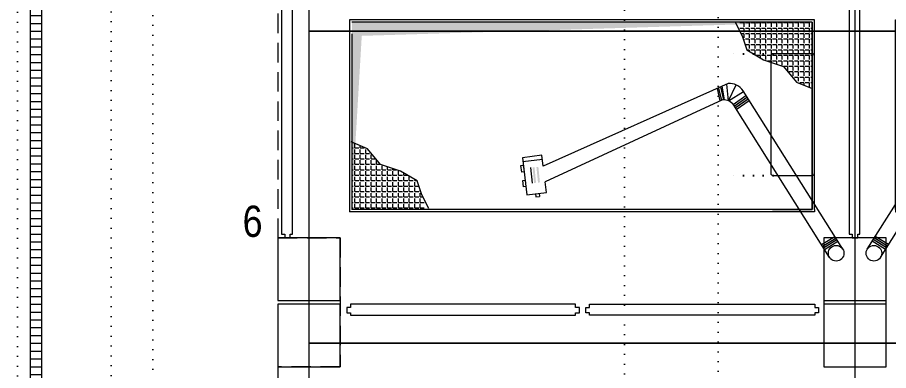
# Model space of a CAD drawing. Header units: metres. Extents: x -17822 to 152406, y -4219 to 19791.
# Drawn here: x 1226 to 2343, y 5595 to 6048 of the extents above; entities that cross this region are included whole.
import ezdxf
from ezdxf.enums import TextEntityAlignment as Align

# ---------------------------------------------------------------- set-up
doc = ezdxf.new("R2010")
doc.units = ezdxf.units.M
doc.header["$LTSCALE"] = 100
doc.header["$MEASUREMENT"] = 0
for name, pattern in [('ACAD_ISO05W100', [33, 24, -3, 0, -3, 0, -3]), ('DOT2', [0.125, 0, -0.125]), ('HIDDEN', [0.375, 0.25, -0.125])]:
    doc.linetypes.add(name, pattern=pattern)
doc.layers.get('0').update_dxf_attribs({"color": 9, "lineweight": 9})
for name, color, linetype, lineweight in [('01', 9, 'Continuous', 9), ('06D', 9, 'Continuous', 9), ('10', 9, 'Continuous', 9), ('20', 9, 'DOT2', 9), ('21', 9, 'Continuous', 9), ('bakırcı ekipman', 252, 'ACAD_ISO05W100', 9)]:
    doc.layers.add(name, color=color, linetype=linetype, lineweight=lineweight)
doc.styles.add('MuuM_TEXT-STANDART', font='ARIALN.TTF')

# ---------------------------------------------------------------- blocks, each defined once
blk = doc.blocks.new('p-kolon_80x80')
blk.add_lwpolyline([(-40, -40), (40, -40), (40, 40), (-40, 40)], close=True)
blk = doc.blocks.new('2.bod.sitatik')
at = {"layer": '01'}
for p in [(1600, -2905), (2300, -2905), (1600, -2990), (2300, -2990)]:
    blk.add_blockref('p-kolon_80x80', p, dxfattribs=at)
blk = doc.blocks.new('p-işyeri')
at = {"color": 0, "const_width": 2}
blk.add_lwpolyline([(200, 0), (200, 700), (-200, 700), (-200, 0)], close=True, dxfattribs=at)
blk = doc.blocks.new('rf')
at = {"layer": 'bakırcı ekipman', "color": 0, "lineweight": 0}
for p, q in [((174820.4, -9265.6), (174802.8, -9274.5)), ((174802.8, -9274.5), (174784.8, -9280.5)), ((174791.6, -9283.7), (174791.6, -9278.6)), ((174798.5, -9276.7), (174796.1, -9276.7)), ((174798.5, -9276.7), (174798.5, -9275.9)), ((174798.5, -9283.7), (174798.5, -9278.6)), ((174805.5, -9276.7), (174800.5, -9276.7)), ((174805.5, -9276.7), (174805.5, -9273.1)), ((174805.5, -9283.7), (174805.5, -9278.6)), ((174812.5, -9276.7), (174807.4, -9276.7)), ((174812.5, -9276.7), (174812.5, -9271.7)), ((174812.5, -9283.7), (174812.5, -9278.6)), ((174819.5, -9276.7), (174814.4, -9276.7)), ((174819.5, -9276.7), (174819.5, -9271.7)), ((174819.5, -9283.7), (174819.5, -9278.6)), ((174784.8, -9280.5), (174772.3, -9302)), ((174784.6, -9290.7), (174779.5, -9290.7)), ((174784.6, -9283.7), (174782.9, -9283.7)), ((174784.6, -9283.7), (174784.6, -9280.9)), ((174784.6, -9290.7), (174784.6, -9285.6)), ((174791.6, -9283.7), (174786.5, -9283.7)), ((174791.6, -9290.7), (174786.5, -9290.7)), ((174791.6, -9290.7), (174791.6, -9285.6)), ((174798.5, -9283.7), (174793.5, -9283.7)), ((174798.5, -9290.7), (174793.5, -9290.7)), ((174798.5, -9290.7), (174798.5, -9285.6)), ((174805.5, -9283.7), (174800.5, -9283.7)), ((174805.5, -9290.7), (174800.5, -9290.7)), ((174805.5, -9290.7), (174805.5, -9285.6)), ((174812.5, -9283.7), (174807.4, -9283.7)), ((174812.5, -9290.7), (174807.4, -9290.7)), ((174812.5, -9290.7), (174812.5, -9285.6)), ((174819.5, -9283.7), (174814.4, -9283.7)), ((174819.5, -9290.7), (174814.4, -9290.7)), ((174819.5, -9290.7), (174819.5, -9285.6)), ((174772.3, -9302), (174763.8, -9327.7)), ((174777.6, -9297.7), (174774.8, -9297.7)), ((174777.6, -9297.7), (174777.6, -9292.9)), ((174777.6, -9304.7), (174777.6, -9299.6)), ((174784.6, -9297.7), (174779.5, -9297.7)), ((174784.6, -9297.7), (174784.6, -9292.6)), ((174784.6, -9304.7), (174784.6, -9299.6)), ((174791.6, -9297.7), (174786.5, -9297.7)), ((174791.6, -9297.7), (174791.6, -9292.6)), ((174791.6, -9304.7), (174791.6, -9299.6)), ((174798.5, -9297.7), (174793.5, -9297.7)), ((174798.5, -9297.7), (174798.5, -9292.6)), ((174798.5, -9304.7), (174798.5, -9299.6)), ((174805.5, -9297.7), (174800.5, -9297.7)), ((174805.5, -9297.7), (174805.5, -9292.6)), ((174805.5, -9304.7), (174805.5, -9299.6)), ((174812.5, -9297.7), (174807.4, -9297.7)), ((174812.5, -9297.7), (174812.5, -9292.6)), ((174812.5, -9304.7), (174812.5, -9299.6)), ((174819.5, -9297.7), (174814.4, -9297.7)), ((174819.5, -9297.7), (174819.5, -9292.6)), ((174819.5, -9304.7), (174819.5, -9299.6)), ((174770.6, -9311.7), (174769.1, -9311.7)), ((174770.6, -9311.7), (174770.6, -9307.2)), ((174777.6, -9304.7), (174772.5, -9304.7)), ((174777.6, -9311.7), (174772.5, -9311.7)), ((174777.6, -9311.7), (174777.6, -9306.6)), ((174784.6, -9304.7), (174779.5, -9304.7)), ((174784.6, -9311.7), (174779.5, -9311.7)), ((174784.6, -9311.7), (174784.6, -9306.6)), ((174791.6, -9304.7), (174786.5, -9304.7)), ((174791.6, -9311.7), (174786.5, -9311.7)), ((174791.6, -9311.7), (174791.6, -9306.6)), ((174798.5, -9304.7), (174793.5, -9304.7)), ((174798.5, -9311.7), (174793.5, -9311.7)), ((174798.5, -9311.7), (174798.5, -9306.6)), ((174805.5, -9304.7), (174800.5, -9304.7)), ((174805.5, -9311.7), (174800.5, -9311.7)), ((174805.5, -9311.7), (174805.5, -9306.6)), ((174812.5, -9304.7), (174807.4, -9304.7)), ((174812.5, -9311.7), (174807.4, -9311.7)), ((174812.5, -9311.7), (174812.5, -9306.6)), ((174819.5, -9304.7), (174814.4, -9304.7)), ((174819.5, -9311.7), (174814.4, -9311.7)), ((174819.5, -9311.7), (174819.5, -9306.6)), ((174770.6, -9318.6), (174766.8, -9318.6)), ((174770.6, -9318.6), (174770.6, -9313.6)), ((174770.6, -9325.6), (174770.6, -9320.6)), ((174777.6, -9318.6), (174772.5, -9318.6)), ((174777.6, -9318.6), (174777.6, -9313.6)), ((174777.6, -9325.6), (174777.6, -9320.6)), ((174784.6, -9318.6), (174779.5, -9318.6)), ((174784.6, -9318.6), (174784.6, -9313.6)), ((174784.6, -9325.6), (174784.6, -9320.6)), ((174791.6, -9318.6), (174786.5, -9318.6)), ((174791.6, -9318.6), (174791.6, -9313.6)), ((174791.6, -9325.6), (174791.6, -9320.6)), ((174798.5, -9318.6), (174793.5, -9318.6)), ((174798.5, -9318.6), (174798.5, -9313.6)), ((174798.5, -9325.6), (174798.5, -9320.6)), ((174805.5, -9318.6), (174800.5, -9318.6)), ((174805.5, -9318.6), (174805.5, -9313.6)), ((174805.5, -9325.6), (174805.5, -9320.6)), ((174812.5, -9318.6), (174807.4, -9318.6)), ((174812.5, -9318.6), (174812.5, -9313.6)), ((174812.5, -9325.6), (174812.5, -9320.6)), ((174819.5, -9318.6), (174814.4, -9318.6)), ((174819.5, -9318.6), (174819.5, -9313.6)), ((174819.5, -9325.6), (174819.5, -9320.6)), ((174763.8, -9327.7), (174743.6, -9344.4)), ((174756.6, -9339.6), (174756.6, -9334.5)), ((174763.6, -9332.6), (174758.5, -9332.6)), ((174763.6, -9332.6), (174763.6, -9327.8)), ((174763.6, -9339.6), (174763.6, -9334.5)), ((174770.6, -9325.6), (174765.5, -9325.6)), ((174770.6, -9332.6), (174765.5, -9332.6)), ((174770.6, -9332.6), (174770.6, -9327.5)), ((174770.6, -9339.6), (174770.6, -9334.5)), ((174777.6, -9325.6), (174772.5, -9325.6)), ((174777.6, -9332.6), (174772.5, -9332.6)), ((174777.6, -9332.6), (174777.6, -9327.5)), ((174777.6, -9339.6), (174777.6, -9334.5)), ((174784.6, -9325.6), (174779.5, -9325.6)), ((174784.6, -9332.6), (174779.5, -9332.6)), ((174784.6, -9332.6), (174784.6, -9327.5)), ((174784.6, -9339.6), (174784.6, -9334.5)), ((174791.6, -9325.6), (174786.5, -9325.6)), ((174791.6, -9332.6), (174786.5, -9332.6)), ((174791.6, -9332.6), (174791.6, -9327.5)), ((174791.6, -9339.6), (174791.6, -9334.5)), ((174798.5, -9325.6), (174793.5, -9325.6)), ((174798.5, -9332.6), (174793.5, -9332.6)), ((174798.5, -9332.6), (174798.5, -9327.5)), ((174798.5, -9339.6), (174798.5, -9334.5)), ((174805.5, -9325.6), (174800.5, -9325.6)), ((174805.5, -9332.6), (174800.5, -9332.6)), ((174805.5, -9332.6), (174805.5, -9327.5)), ((174805.5, -9339.6), (174805.5, -9334.5)), ((174812.5, -9325.6), (174807.4, -9325.6)), ((174812.5, -9332.6), (174807.4, -9332.6)), ((174812.5, -9332.6), (174812.5, -9327.5)), ((174812.5, -9339.6), (174812.5, -9334.5)), ((174819.5, -9325.6), (174814.4, -9325.6)), ((174819.5, -9332.6), (174814.4, -9332.6)), ((174819.5, -9332.6), (174819.5, -9327.5)), ((174819.5, -9339.6), (174819.5, -9334.5)), ((174743.6, -9344.4), (174735, -9365.3)), ((174749.7, -9346.6), (174744.6, -9346.6)), ((174749.7, -9339.6), (174749.4, -9339.6)), ((174749.7, -9339.6), (174749.7, -9339.4)), ((174749.7, -9346.6), (174749.7, -9341.5)), ((174756.6, -9339.6), (174751.6, -9339.6)), ((174756.6, -9346.6), (174751.6, -9346.6)), ((174756.6, -9346.6), (174756.6, -9341.5)), ((174763.6, -9339.6), (174758.5, -9339.6)), ((174763.6, -9346.6), (174758.5, -9346.6)), ((174763.6, -9346.6), (174763.6, -9341.5)), ((174770.6, -9339.6), (174765.5, -9339.6)), ((174770.6, -9346.6), (174765.5, -9346.6)), ((174770.6, -9346.6), (174770.6, -9341.5)), ((174777.6, -9339.6), (174772.5, -9339.6)), ((174777.6, -9346.6), (174772.5, -9346.6)), ((174777.6, -9346.6), (174777.6, -9341.5)), ((174784.6, -9339.6), (174779.5, -9339.6)), ((174784.6, -9346.6), (174779.5, -9346.6)), ((174784.6, -9346.6), (174784.6, -9341.5)), ((174791.6, -9339.6), (174786.5, -9339.6)), ((174791.6, -9346.6), (174786.5, -9346.6)), ((174791.6, -9346.6), (174791.6, -9341.5)), ((174798.5, -9339.6), (174793.5, -9339.6)), ((174798.5, -9346.6), (174793.5, -9346.6)), ((174798.5, -9346.6), (174798.5, -9341.5)), ((174805.5, -9339.6), (174800.5, -9339.6)), ((174805.5, -9346.6), (174800.5, -9346.6)), ((174805.5, -9346.6), (174805.5, -9341.5)), ((174812.5, -9339.6), (174807.4, -9339.6)), ((174812.5, -9346.6), (174807.4, -9346.6)), ((174812.5, -9346.6), (174812.5, -9341.5)), ((174819.5, -9339.6), (174814.4, -9339.6)), ((174819.5, -9346.6), (174814.4, -9346.6)), ((174819.5, -9346.6), (174819.5, -9341.5)), ((174742.7, -9353.6), (174739.7, -9353.6)), ((174742.7, -9353.6), (174742.7, -9348.5)), ((174742.7, -9360.6), (174742.7, -9355.5)), ((174749.7, -9353.6), (174744.6, -9353.6)), ((174749.7, -9353.6), (174749.7, -9348.5)), ((174749.7, -9360.6), (174749.7, -9355.5)), ((174756.6, -9353.6), (174751.6, -9353.6)), ((174756.6, -9353.6), (174756.6, -9348.5)), ((174756.6, -9360.6), (174756.6, -9355.5)), ((174763.6, -9353.6), (174758.5, -9353.6)), ((174763.6, -9353.6), (174763.6, -9348.5)), ((174763.6, -9360.6), (174763.6, -9355.5)), ((174770.6, -9353.6), (174765.5, -9353.6)), ((174770.6, -9353.6), (174770.6, -9348.5)), ((174770.6, -9360.6), (174770.6, -9355.5)), ((174777.6, -9353.6), (174772.5, -9353.6)), ((174777.6, -9353.6), (174777.6, -9348.5)), ((174777.6, -9360.6), (174777.6, -9355.5)), ((174784.6, -9353.6), (174779.5, -9353.6)), ((174784.6, -9353.6), (174784.6, -9348.5)), ((174784.6, -9360.6), (174784.6, -9355.5)), ((174791.6, -9353.6), (174786.5, -9353.6)), ((174791.6, -9353.6), (174791.6, -9348.5)), ((174791.6, -9360.6), (174791.6, -9355.5)), ((174798.5, -9353.6), (174793.5, -9353.6)), ((174798.5, -9353.6), (174798.5, -9348.5)), ((174798.5, -9360.6), (174798.5, -9355.5)), ((174805.5, -9353.6), (174800.5, -9353.6)), ((174805.5, -9353.6), (174805.5, -9348.5)), ((174805.5, -9360.6), (174805.5, -9355.5)), ((174812.5, -9353.6), (174807.4, -9353.6)), ((174812.5, -9353.6), (174812.5, -9348.5)), ((174812.5, -9360.6), (174812.5, -9355.5)), ((174819.5, -9353.6), (174814.4, -9353.6)), ((174819.5, -9353.6), (174819.5, -9348.5)), ((174819.5, -9360.6), (174819.5, -9355.5)), ((174735.7, -9364.3), (174735.7, -9362.8)), ((174742.7, -9360.6), (174737.6, -9360.6)), ((174742.7, -9364.3), (174742.7, -9362.5)), ((174749.7, -9360.6), (174744.6, -9360.6)), ((174749.7, -9364.3), (174749.7, -9362.5)), ((174756.6, -9360.6), (174751.6, -9360.6)), ((174756.6, -9364.3), (174756.6, -9362.5)), ((174763.6, -9360.6), (174758.5, -9360.6)), ((174763.6, -9364.3), (174763.6, -9362.5)), ((174770.6, -9360.6), (174765.5, -9360.6)), ((174770.6, -9364.3), (174770.6, -9362.5)), ((174777.6, -9360.6), (174772.5, -9360.6)), ((174777.6, -9364.3), (174777.6, -9362.5)), ((174784.6, -9360.6), (174779.5, -9360.6)), ((174784.6, -9364.3), (174784.6, -9362.5)), ((174791.6, -9360.6), (174786.5, -9360.6)), ((174791.6, -9364.3), (174791.6, -9362.5)), ((174798.5, -9360.6), (174793.5, -9360.6)), ((174798.5, -9364.3), (174798.5, -9362.5)), ((174805.5, -9360.6), (174800.5, -9360.6)), ((174805.5, -9364.3), (174805.5, -9362.5)), ((174812.5, -9360.6), (174807.4, -9360.6)), ((174812.5, -9364.3), (174812.5, -9362.5)), ((174819.5, -9360.6), (174814.4, -9360.6)), ((174819.5, -9364.3), (174819.5, -9362.5))]:
    blk.add_line(p, q, dxfattribs=at)
blk = doc.blocks.new('p-mekanik_boyahane_mahal10')
for points in [[(124.5, 158.1), (122.5, 158.3), (118.8, 142.6), (120.8, 142.4)], [(124.5, 158.1), (122.5, 158.3), (118.8, 142.6), (120.8, 142.4)], [(101.7, 133.3), (103, 135.5), (86.5, 146.7), (85.1, 144.6)], [(101.7, 133.3), (103, 135.5), (86.5, 146.7), (85.1, 144.6)], [(-11.7, -46.1), (-10.3, -44), (-27.5, -33.6), (-28.8, -35.7)], [(-11.7, -46.1), (-10.3, -44), (-27.5, -33.6), (-28.8, -35.7)], [(-11.7, -46.1), (-10.3, -44), (-27.5, -33.6), (-28.8, -35.7)]]:
    blk.add_hatch(color=256).paths.add_polyline_path(points)
h = blk.add_hatch(color=256)
h.paths.add_polyline_path([(356.9, 37.2), (359.4, 36.9), (361.3, 56.8), (358.9, 57.1)])
h.paths.add_polyline_path([(351.9, 37.7), (354.4, 37.4), (356.4, 57.3), (353.9, 57.6)])
h = blk.add_hatch(color=256)
h.paths.add_polyline_path([(356.9, 37.2), (359.4, 36.9), (361.3, 56.8), (358.9, 57.1)])
h.paths.add_polyline_path([(351.9, 37.7), (354.4, 37.4), (356.4, 57.3), (353.9, 57.6)])
for p, q in [((0, 246), (596, 246)), ((0, 3), (0, 246)), ((596, 246), (596, 0)), ((3, 243), (593, 243)), ((3, 3), (3, 243)), ((3, 235.1), (4.8, 235.1)), ((6.7, 242.1), (6.7, 237)), ((6.7, 242.1), (11.8, 242.1)), ((6.7, 235.1), (6.7, 230)), ((6.7, 235.1), (11.8, 235.1)), ((13.7, 242.1), (13.7, 237)), ((13.7, 242.1), (18.8, 242.1)), ((13.7, 235.1), (13.7, 230)), ((13.7, 235.1), (18.8, 235.1)), ((20.7, 242.1), (20.7, 237)), ((20.7, 242.1), (25.8, 242.1)), ((20.7, 235.1), (20.7, 230)), ((20.7, 235.1), (25.8, 235.1)), ((27.7, 242.1), (27.7, 237)), ((27.7, 242.1), (32.8, 242.1)), ((27.7, 235.1), (27.7, 230)), ((27.7, 235.1), (32.8, 235.1)), ((34.7, 242.1), (34.7, 237)), ((34.7, 242.1), (39.8, 242.1)), ((34.7, 235.1), (34.7, 230)), ((34.7, 235.1), (39.8, 235.1)), ((41.7, 242.1), (41.7, 237)), ((41.7, 242.1), (46.7, 242.1)), ((41.7, 235.1), (41.7, 230)), ((41.7, 235.1), (46.7, 235.1)), ((48.6, 242.1), (48.6, 237)), ((48.6, 242.1), (53.7, 242.1)), ((48.6, 235.1), (48.6, 230)), ((48.6, 235.1), (53.7, 235.1)), ((55.6, 242.1), (55.6, 237)), ((55.6, 242.1), (60.7, 242.1)), ((55.6, 235.1), (55.6, 230)), ((55.6, 235.1), (60.7, 235.1)), ((62.6, 242.1), (62.6, 237)), ((62.6, 242.1), (67.7, 242.1)), ((62.6, 235.1), (62.6, 230)), ((62.6, 235.1), (67.7, 235.1)), ((69.6, 242.1), (69.6, 237)), ((69.6, 242.1), (74.7, 242.1)), ((69.6, 235.1), (69.6, 230)), ((69.6, 235.1), (74.7, 235.1)), ((76.6, 242.1), (76.6, 237)), ((76.6, 242.1), (81.7, 242.1)), ((76.6, 235.1), (76.6, 230)), ((76.6, 235.1), (81.7, 235.1)), ((83.6, 242.1), (83.6, 237)), ((83.6, 242.1), (88.6, 242.1)), ((83.6, 235.1), (83.6, 230)), ((83.6, 235.1), (88.6, 235.1)), ((90.6, 242.1), (90.6, 237)), ((90.6, 242.1), (95.6, 242.1)), ((90.6, 235.1), (90.6, 230)), ((90.6, 235.1), (95.6, 235.1)), ((101.7, 243), (92.8, 225.4)), ((3, 228.1), (4.8, 228.1)), ((6.7, 228.1), (6.7, 223)), ((6.7, 228.1), (11.8, 228.1)), ((13.7, 228.1), (13.7, 223)), ((13.7, 228.1), (18.8, 228.1)), ((20.7, 228.1), (20.7, 223)), ((20.7, 228.1), (25.8, 228.1)), ((27.7, 228.1), (27.7, 223)), ((27.7, 228.1), (32.8, 228.1)), ((34.7, 228.1), (34.7, 223)), ((34.7, 228.1), (39.8, 228.1)), ((41.7, 228.1), (41.7, 223)), ((41.7, 228.1), (46.7, 228.1)), ((48.6, 228.1), (48.6, 223)), ((48.6, 228.1), (53.7, 228.1)), ((55.6, 228.1), (55.6, 223)), ((55.6, 228.1), (60.7, 228.1)), ((62.6, 228.1), (62.6, 223)), ((62.6, 228.1), (67.7, 228.1)), ((69.6, 228.1), (69.6, 223)), ((69.6, 228.1), (74.7, 228.1)), ((76.6, 228.1), (76.6, 223)), ((76.6, 228.1), (81.7, 228.1)), ((83.6, 228.1), (83.6, 223)), ((83.6, 228.1), (88.6, 228.1)), ((92.8, 225.4), (86.8, 207.4)), ((90.6, 228.1), (90.6, 223)), ((90.6, 228.1), (94.2, 228.1)), ((593, 228), (593, 3)), ((3, 221.1), (4.8, 221.1)), ((3, 214.1), (4.8, 214.1)), ((6.7, 221.1), (6.7, 216.1)), ((6.7, 221.1), (11.8, 221.1)), ((6.7, 214.1), (6.7, 209.1)), ((6.7, 214.1), (11.8, 214.1)), ((13.7, 221.1), (13.7, 216.1)), ((13.7, 221.1), (18.8, 221.1)), ((13.7, 214.1), (13.7, 209.1)), ((13.7, 214.1), (18.8, 214.1)), ((20.7, 221.1), (20.7, 216.1)), ((20.7, 221.1), (25.8, 221.1)), ((20.7, 214.1), (20.7, 209.1)), ((20.7, 214.1), (25.8, 214.1)), ((27.7, 221.1), (27.7, 216.1)), ((27.7, 221.1), (32.8, 221.1)), ((27.7, 214.1), (27.7, 209.1)), ((27.7, 214.1), (32.8, 214.1)), ((34.7, 221.1), (34.7, 216.1)), ((34.7, 221.1), (39.8, 221.1)), ((34.7, 214.1), (34.7, 209.1)), ((34.7, 214.1), (39.8, 214.1)), ((41.7, 221.1), (41.7, 216.1)), ((41.7, 221.1), (46.7, 221.1)), ((41.7, 214.1), (41.7, 209.1)), ((41.7, 214.1), (46.7, 214.1)), ((48.6, 221.1), (48.6, 216.1)), ((48.6, 221.1), (53.7, 221.1)), ((48.6, 214.1), (48.6, 209.1)), ((48.6, 214.1), (53.7, 214.1)), ((55.6, 221.1), (55.6, 216.1)), ((55.6, 221.1), (60.7, 221.1)), ((55.6, 214.1), (55.6, 209.1)), ((55.6, 214.1), (60.7, 214.1)), ((62.6, 221.1), (62.6, 216.1)), ((62.6, 221.1), (67.7, 221.1)), ((62.6, 214.1), (62.6, 209.1)), ((62.6, 214.1), (67.7, 214.1)), ((69.6, 221.1), (69.6, 216.1)), ((69.6, 221.1), (74.7, 221.1)), ((69.6, 214.1), (69.6, 209.1)), ((69.6, 214.1), (74.7, 214.1)), ((76.6, 221.1), (76.6, 216.1)), ((76.6, 221.1), (81.7, 221.1)), ((76.6, 214.1), (76.6, 209.1)), ((76.6, 214.1), (81.7, 214.1)), ((83.6, 221.1), (83.6, 216.1)), ((83.6, 221.1), (88.6, 221.1)), ((83.6, 214.1), (83.6, 209.1)), ((83.6, 214.1), (88.6, 214.1)), ((90.6, 221.1), (90.6, 218.7)), ((90.6, 221.1), (91.4, 221.1)), ((3, 207.2), (4.8, 207.2)), ((6.7, 207.2), (6.7, 202.1)), ((6.7, 207.2), (11.8, 207.2)), ((13.7, 207.2), (13.7, 202.1)), ((13.7, 207.2), (18.8, 207.2)), ((20.7, 207.2), (20.7, 202.1)), ((20.7, 207.2), (25.8, 207.2)), ((27.7, 207.2), (27.7, 202.1)), ((27.7, 207.2), (32.8, 207.2)), ((34.7, 207.2), (34.7, 202.1)), ((34.7, 207.2), (39.8, 207.2)), ((41.7, 207.2), (41.7, 202.1)), ((41.7, 207.2), (46.7, 207.2)), ((48.6, 207.2), (48.6, 202.1)), ((48.6, 207.2), (53.7, 207.2)), ((55.6, 207.2), (55.6, 202.1)), ((55.6, 207.2), (60.7, 207.2)), ((62.6, 207.2), (62.6, 202.1)), ((62.6, 207.2), (67.7, 207.2)), ((86.8, 207.4), (65.3, 194.9)), ((69.6, 207.2), (69.6, 202.1)), ((69.6, 207.2), (74.7, 207.2)), ((76.6, 207.2), (76.6, 202.1)), ((76.6, 207.2), (81.7, 207.2)), ((83.6, 207.2), (83.6, 205.5)), ((83.6, 207.2), (86.4, 207.2)), ((3, 200.2), (4.8, 200.2)), ((3, 193.2), (4.8, 193.2)), ((6.7, 200.2), (6.7, 195.1)), ((6.7, 200.2), (11.8, 200.2)), ((6.7, 193.2), (6.7, 188.1)), ((6.7, 193.2), (11.8, 193.2)), ((13.7, 200.2), (13.7, 195.1)), ((13.7, 200.2), (18.8, 200.2)), ((13.7, 193.2), (13.7, 188.1)), ((13.7, 193.2), (18.8, 193.2)), ((20.7, 200.2), (20.7, 195.1)), ((20.7, 200.2), (25.8, 200.2)), ((20.7, 193.2), (20.7, 188.1)), ((20.7, 193.2), (25.8, 193.2)), ((27.7, 200.2), (27.7, 195.1)), ((27.7, 200.2), (32.8, 200.2)), ((27.7, 193.2), (27.7, 188.1)), ((27.7, 193.2), (32.8, 193.2)), ((34.7, 200.2), (34.7, 195.1)), ((34.7, 200.2), (39.8, 200.2)), ((34.7, 193.2), (34.7, 188.1)), ((34.7, 193.2), (39.8, 193.2)), ((65.3, 194.9), (39.6, 186.4)), ((41.7, 200.2), (41.7, 195.1)), ((41.7, 200.2), (46.7, 200.2)), ((41.7, 193.2), (41.7, 188.1)), ((41.7, 193.2), (46.7, 193.2)), ((48.6, 200.2), (48.6, 195.1)), ((48.6, 200.2), (53.7, 200.2)), ((48.6, 193.2), (48.6, 189.4)), ((48.6, 193.2), (53.7, 193.2)), ((55.6, 200.2), (55.6, 195.1)), ((55.6, 200.2), (60.7, 200.2)), ((55.6, 193.2), (55.6, 191.7)), ((55.6, 193.2), (60.1, 193.2)), ((62.6, 200.2), (62.6, 195.1)), ((62.6, 200.2), (67.7, 200.2)), ((69.6, 200.2), (69.6, 197.4)), ((69.6, 200.2), (74.4, 200.2)), ((3, 186.2), (4.8, 186.2)), ((3, 179.2), (4.8, 179.2)), ((6.7, 186.2), (6.7, 181.1)), ((6.7, 186.2), (11.8, 186.2)), ((6.7, 179.2), (6.7, 174.1)), ((6.7, 179.2), (11.8, 179.2)), ((13.7, 186.2), (13.7, 181.1)), ((13.7, 186.2), (18.8, 186.2)), ((13.7, 179.2), (13.7, 174.1)), ((13.7, 179.2), (18.8, 179.2)), ((20.7, 186.2), (20.7, 181.1)), ((20.7, 186.2), (25.8, 186.2)), ((20.7, 179.2), (20.7, 174.1)), ((20.7, 179.2), (25.8, 179.2)), ((39.6, 186.4), (22.9, 166.2)), ((27.7, 186.2), (27.7, 181.1)), ((27.7, 186.2), (32.8, 186.2)), ((27.7, 179.2), (27.7, 174.1)), ((27.7, 179.2), (32.8, 179.2)), ((34.7, 186.2), (34.7, 181.1)), ((34.7, 186.2), (39.5, 186.2)), ((3, 172.2), (4.8, 172.2)), ((6.7, 172.2), (6.7, 167.2)), ((6.7, 172.2), (11.8, 172.2)), ((13.7, 172.2), (13.7, 167.2)), ((13.7, 172.2), (18.8, 172.2)), ((20.7, 172.2), (20.7, 167.2)), ((20.7, 172.2), (25.8, 172.2)), ((27.7, 172.2), (27.7, 172)), ((27.7, 172.2), (27.9, 172.2)), ((22.9, 166.2), (3, 158)), ((3, 165.3), (4.8, 165.3)), ((6.7, 165.3), (6.7, 160.2)), ((6.7, 165.3), (11.8, 165.3)), ((13.7, 165.3), (13.7, 162.2)), ((13.7, 165.3), (18.8, 165.3)), ((110, 142.2), (100.3, 162.6)), ((110, 142.2), (100.3, 162.6)), ((110, 142.2), (112.3, 163.5)), ((110, 142.2), (112.3, 163.5)), ((110.6, 164.3), (347.6, 58.3)), ((110.6, 164.3), (347.6, 58.3)), ((115.3, 143.5), (118.4, 160.8)), ((115.3, 143.5), (118.4, 160.8)), ((116.2, 143.7), (120, 160.1)), ((116.2, 143.7), (120, 160.1)), ((118.8, 142.6), (122.5, 158.3)), ((118.8, 142.6), (122.5, 158.3)), ((120.8, 142.4), (124.5, 158.1)), ((120.8, 142.4), (124.5, 158.1)), ((-36.3, -47.8), (91.6, 155.1)), ((-36.3, -47.8), (91.6, 155.1)), ((103, 135.5), (86.5, 146.7)), ((103, 135.5), (86.5, 146.7)), ((104.3, 137.6), (87.8, 148.9)), ((104.3, 137.6), (87.8, 148.9)), ((110, 142.2), (91, 154.1)), ((110, 142.2), (91, 154.1)), ((-19.4, -58.4), (103.5, 136.5)), ((-19.4, -58.4), (103.5, 136.5)), ((100.4, 131.2), (83.8, 142.5)), ((100.4, 131.2), (83.8, 142.5)), ((101.7, 133.3), (85.1, 144.6)), ((101.7, 133.3), (85.1, 144.6)), ((117.8, 143.4), (345.2, 38.5)), ((117.8, 143.4), (345.2, 38.5)), ((347.6, 58.3), (349.4, 72.4)), ((347.6, 58.3), (349.4, 72.4)), ((348.7, 67.1), (373.7, 64)), ((348.7, 67.1), (373.7, 64)), ((349.4, 72.4), (374.4, 69.3)), ((349.4, 72.4), (374.4, 69.3)), ((374.4, 69.3), (368.5, 21.8)), ((374.4, 69.3), (368.5, 21.8)), ((363.8, 56.6), (361.9, 36.7)), ((363.8, 56.6), (361.9, 36.7)), ((343.5, 24.9), (345.2, 38.5)), ((343.5, 24.9), (345.2, 38.5)), ((368.5, 21.8), (343.5, 24.9)), ((368.5, 21.8), (343.5, 24.9)), ((352.8, 23.8), (352.3, 19.8)), ((352.8, 23.8), (352.3, 19.8)), ((357.7, 23.2), (357.3, 19.2)), ((357.7, 23.2), (357.3, 19.2)), ((357.3, 19.2), (352.3, 19.8)), ((357.3, 19.2), (352.3, 19.8)), ((-9.1, -41.8), (-26.1, -31.5)), ((-9.1, -41.8), (-26.1, -31.5)), ((-9.1, -41.8), (-26.1, -31.5)), ((-13, -48.2), (-30.1, -37.8)), ((-13, -48.2), (-30.1, -37.8)), ((-13, -48.2), (-30.1, -37.8)), ((-11.7, -46.1), (-28.8, -35.7)), ((-11.7, -46.1), (-28.8, -35.7)), ((-11.7, -46.1), (-28.8, -35.7)), ((-10.3, -44), (-27.5, -33.6)), ((-10.3, -44), (-27.5, -33.6)), ((-10.3, -44), (-27.5, -33.6))]:
    blk.add_line(p, q)
for points in [[(3, 243), (3, 3), (53.9, 3), (3, 3), (593, 3)], [(0, 3), (0, 0), (596, 0)]]:
    blk.add_lwpolyline(points)
for points in [[(373.2, 59.8), (372.2, 51.3), (375.3, 50.9), (376.4, 59.4)], [(373.2, 59.8), (372.2, 51.3), (375.3, 50.9), (376.4, 59.4)], [(370.8, 40.7), (369.8, 32.3), (372.9, 31.9), (374, 40.3)], [(370.8, 40.7), (369.8, 32.3), (372.9, 31.9), (374, 40.3)]]:
    blk.add_lwpolyline(points, close=True)
blk.add_circle((-27.8, -53.1), 10)
blk.add_circle((-27.8, -53.1), 10)
blk.add_circle((-27.8, -53.1), 10)
for centre, radius in [((108.5, 144.4), 20), ((108.5, 144.4), 20), ((116.2, 128.5), 15), ((116.2, 128.5), 15)]:
    blk.add_arc(centre, radius, 83.9062, 147.767)
blk.add_solid([(3, 243), (593, 243), (580.3, 225.5), (593, 11)])
at = {"extrusion": (0, 0, -1), "zscale": -1, "rotation": 270}
blk.add_blockref('rf', (8771.3, 174824.5), dxfattribs=at)
blk = doc.blocks.new('p-mekanik_boyahane_mahal06')
for points in [[(471.5, 158.1), (473.5, 158.3), (477.2, 142.6), (475.2, 142.4)], [(471.5, 158.1), (473.5, 158.3), (477.2, 142.6), (475.2, 142.4)], [(494.3, 133.3), (493, 135.5), (509.5, 146.7), (510.9, 144.6)], [(494.3, 133.3), (493, 135.5), (509.5, 146.7), (510.9, 144.6)], [(607.7, -46.1), (606.3, -44), (623.5, -33.6), (624.8, -35.7)], [(607.7, -46.1), (606.3, -44), (623.5, -33.6), (624.8, -35.7)], [(607.7, -46.1), (606.3, -44), (623.5, -33.6), (624.8, -35.7)]]:
    blk.add_hatch(color=256).paths.add_polyline_path(points)
h = blk.add_hatch(color=256)
h.paths.add_polyline_path([(239.1, 37.2), (236.6, 36.9), (234.7, 56.8), (237.1, 57.1)])
h.paths.add_polyline_path([(244.1, 37.7), (241.6, 37.4), (239.6, 57.3), (242.1, 57.6)])
h = blk.add_hatch(color=256)
h.paths.add_polyline_path([(239.1, 37.2), (236.6, 36.9), (234.7, 56.8), (237.1, 57.1)])
h.paths.add_polyline_path([(244.1, 37.7), (241.6, 37.4), (239.6, 57.3), (242.1, 57.6)])
for p, q in [((596, 246), (0, 246)), ((0, 246), (0, 0)), ((596, 3), (596, 246)), ((593, 243), (3, 243)), ((494.3, 243), (503.2, 225.4)), ((505.4, 242.1), (500.4, 242.1)), ((505.4, 235.1), (500.4, 235.1)), ((505.4, 242.1), (505.4, 237)), ((505.4, 235.1), (505.4, 230)), ((512.4, 242.1), (507.4, 242.1)), ((512.4, 235.1), (507.4, 235.1)), ((512.4, 242.1), (512.4, 237)), ((512.4, 235.1), (512.4, 230)), ((519.4, 242.1), (514.3, 242.1)), ((519.4, 235.1), (514.3, 235.1)), ((519.4, 242.1), (519.4, 237)), ((519.4, 235.1), (519.4, 230)), ((526.4, 242.1), (521.3, 242.1)), ((526.4, 235.1), (521.3, 235.1)), ((526.4, 242.1), (526.4, 237)), ((526.4, 235.1), (526.4, 230)), ((533.4, 242.1), (528.3, 242.1)), ((533.4, 235.1), (528.3, 235.1)), ((533.4, 242.1), (533.4, 237)), ((533.4, 235.1), (533.4, 230)), ((540.4, 242.1), (535.3, 242.1)), ((540.4, 235.1), (535.3, 235.1)), ((540.4, 242.1), (540.4, 237)), ((540.4, 235.1), (540.4, 230)), ((547.4, 242.1), (542.3, 242.1)), ((547.4, 235.1), (542.3, 235.1)), ((547.4, 242.1), (547.4, 237)), ((547.4, 235.1), (547.4, 230)), ((554.3, 242.1), (549.3, 242.1)), ((554.3, 235.1), (549.3, 235.1)), ((554.3, 242.1), (554.3, 237)), ((554.3, 235.1), (554.3, 230)), ((561.3, 242.1), (556.2, 242.1)), ((561.3, 235.1), (556.2, 235.1)), ((561.3, 242.1), (561.3, 237)), ((561.3, 235.1), (561.3, 230)), ((568.3, 242.1), (563.2, 242.1)), ((568.3, 235.1), (563.2, 235.1)), ((568.3, 242.1), (568.3, 237)), ((568.3, 235.1), (568.3, 230)), ((575.3, 242.1), (570.2, 242.1)), ((575.3, 235.1), (570.2, 235.1)), ((575.3, 242.1), (575.3, 237)), ((575.3, 235.1), (575.3, 230)), ((582.3, 242.1), (577.2, 242.1)), ((582.3, 235.1), (577.2, 235.1)), ((582.3, 242.1), (582.3, 237)), ((582.3, 235.1), (582.3, 230)), ((589.3, 242.1), (584.2, 242.1)), ((589.3, 235.1), (584.2, 235.1)), ((589.3, 242.1), (589.3, 237)), ((589.3, 235.1), (589.3, 230)), ((593, 235.1), (591.2, 235.1)), ((593, 3), (593, 243)), ((3, 228), (3, 3)), ((505.4, 228.1), (501.8, 228.1)), ((503.2, 225.4), (509.2, 207.4)), ((505.4, 228.1), (505.4, 223)), ((512.4, 228.1), (507.4, 228.1)), ((512.4, 228.1), (512.4, 223)), ((519.4, 228.1), (514.3, 228.1)), ((519.4, 228.1), (519.4, 223)), ((526.4, 228.1), (521.3, 228.1)), ((526.4, 228.1), (526.4, 223)), ((533.4, 228.1), (528.3, 228.1)), ((533.4, 228.1), (533.4, 223)), ((540.4, 228.1), (535.3, 228.1)), ((540.4, 228.1), (540.4, 223)), ((547.4, 228.1), (542.3, 228.1)), ((547.4, 228.1), (547.4, 223)), ((554.3, 228.1), (549.3, 228.1)), ((554.3, 228.1), (554.3, 223)), ((561.3, 228.1), (556.2, 228.1)), ((561.3, 228.1), (561.3, 223)), ((568.3, 228.1), (563.2, 228.1)), ((568.3, 228.1), (568.3, 223)), ((575.3, 228.1), (570.2, 228.1)), ((575.3, 228.1), (575.3, 223)), ((582.3, 228.1), (577.2, 228.1)), ((582.3, 228.1), (582.3, 223)), ((589.3, 228.1), (584.2, 228.1)), ((589.3, 228.1), (589.3, 223)), ((593, 228.1), (591.2, 228.1)), ((505.4, 221.1), (504.6, 221.1)), ((505.4, 221.1), (505.4, 218.7)), ((512.4, 221.1), (507.4, 221.1)), ((512.4, 214.1), (507.4, 214.1)), ((512.4, 221.1), (512.4, 216.1)), ((512.4, 214.1), (512.4, 209.1)), ((519.4, 221.1), (514.3, 221.1)), ((519.4, 214.1), (514.3, 214.1)), ((519.4, 221.1), (519.4, 216.1)), ((519.4, 214.1), (519.4, 209.1)), ((526.4, 221.1), (521.3, 221.1)), ((526.4, 214.1), (521.3, 214.1)), ((526.4, 221.1), (526.4, 216.1)), ((526.4, 214.1), (526.4, 209.1)), ((533.4, 221.1), (528.3, 221.1)), ((533.4, 214.1), (528.3, 214.1)), ((533.4, 221.1), (533.4, 216.1)), ((533.4, 214.1), (533.4, 209.1)), ((540.4, 221.1), (535.3, 221.1)), ((540.4, 214.1), (535.3, 214.1)), ((540.4, 221.1), (540.4, 216.1)), ((540.4, 214.1), (540.4, 209.1)), ((547.4, 221.1), (542.3, 221.1)), ((547.4, 214.1), (542.3, 214.1)), ((547.4, 221.1), (547.4, 216.1)), ((547.4, 214.1), (547.4, 209.1)), ((554.3, 221.1), (549.3, 221.1)), ((554.3, 214.1), (549.3, 214.1)), ((554.3, 221.1), (554.3, 216.1)), ((554.3, 214.1), (554.3, 209.1)), ((561.3, 221.1), (556.2, 221.1)), ((561.3, 214.1), (556.2, 214.1)), ((561.3, 221.1), (561.3, 216.1)), ((561.3, 214.1), (561.3, 209.1)), ((568.3, 221.1), (563.2, 221.1)), ((568.3, 214.1), (563.2, 214.1)), ((568.3, 221.1), (568.3, 216.1)), ((568.3, 214.1), (568.3, 209.1)), ((575.3, 221.1), (570.2, 221.1)), ((575.3, 214.1), (570.2, 214.1)), ((575.3, 221.1), (575.3, 216.1)), ((575.3, 214.1), (575.3, 209.1)), ((582.3, 221.1), (577.2, 221.1)), ((582.3, 214.1), (577.2, 214.1)), ((582.3, 221.1), (582.3, 216.1)), ((582.3, 214.1), (582.3, 209.1)), ((589.3, 221.1), (584.2, 221.1)), ((589.3, 214.1), (584.2, 214.1)), ((589.3, 221.1), (589.3, 216.1)), ((589.3, 214.1), (589.3, 209.1)), ((593, 221.1), (591.2, 221.1)), ((593, 214.1), (591.2, 214.1)), ((509.2, 207.4), (530.7, 194.9)), ((512.4, 207.2), (509.6, 207.2)), ((512.4, 207.2), (512.4, 205.5)), ((519.4, 207.2), (514.3, 207.2)), ((519.4, 207.2), (519.4, 202.1)), ((526.4, 207.2), (521.3, 207.2)), ((526.4, 207.2), (526.4, 202.1)), ((533.4, 207.2), (528.3, 207.2)), ((533.4, 207.2), (533.4, 202.1)), ((540.4, 207.2), (535.3, 207.2)), ((540.4, 207.2), (540.4, 202.1)), ((547.4, 207.2), (542.3, 207.2)), ((547.4, 207.2), (547.4, 202.1)), ((554.3, 207.2), (549.3, 207.2)), ((554.3, 207.2), (554.3, 202.1)), ((561.3, 207.2), (556.2, 207.2)), ((561.3, 207.2), (561.3, 202.1)), ((568.3, 207.2), (563.2, 207.2)), ((568.3, 207.2), (568.3, 202.1)), ((575.3, 207.2), (570.2, 207.2)), ((575.3, 207.2), (575.3, 202.1)), ((582.3, 207.2), (577.2, 207.2)), ((582.3, 207.2), (582.3, 202.1)), ((589.3, 207.2), (584.2, 207.2)), ((589.3, 207.2), (589.3, 202.1)), ((593, 207.2), (591.2, 207.2)), ((526.4, 200.2), (521.6, 200.2)), ((526.4, 200.2), (526.4, 197.4)), ((533.4, 200.2), (528.3, 200.2)), ((530.7, 194.9), (556.4, 186.4)), ((533.4, 200.2), (533.4, 195.1)), ((540.4, 200.2), (535.3, 200.2)), ((540.4, 193.2), (535.9, 193.2)), ((540.4, 200.2), (540.4, 195.1)), ((540.4, 193.2), (540.4, 191.7)), ((547.4, 200.2), (542.3, 200.2)), ((547.4, 193.2), (542.3, 193.2)), ((547.4, 200.2), (547.4, 195.1)), ((547.4, 193.2), (547.4, 189.4)), ((554.3, 200.2), (549.3, 200.2)), ((554.3, 193.2), (549.3, 193.2)), ((554.3, 200.2), (554.3, 195.1)), ((554.3, 193.2), (554.3, 188.1)), ((561.3, 200.2), (556.2, 200.2)), ((561.3, 193.2), (556.2, 193.2)), ((561.3, 200.2), (561.3, 195.1)), ((561.3, 193.2), (561.3, 188.1)), ((568.3, 200.2), (563.2, 200.2)), ((568.3, 193.2), (563.2, 193.2)), ((568.3, 200.2), (568.3, 195.1)), ((568.3, 193.2), (568.3, 188.1)), ((575.3, 200.2), (570.2, 200.2)), ((575.3, 193.2), (570.2, 193.2)), ((575.3, 200.2), (575.3, 195.1)), ((575.3, 193.2), (575.3, 188.1)), ((582.3, 200.2), (577.2, 200.2)), ((582.3, 193.2), (577.2, 193.2)), ((582.3, 200.2), (582.3, 195.1)), ((582.3, 193.2), (582.3, 188.1)), ((589.3, 200.2), (584.2, 200.2)), ((589.3, 193.2), (584.2, 193.2)), ((589.3, 200.2), (589.3, 195.1)), ((589.3, 193.2), (589.3, 188.1)), ((593, 200.2), (591.2, 200.2)), ((593, 193.2), (591.2, 193.2)), ((556.4, 186.4), (573.1, 166.2)), ((561.3, 186.2), (556.5, 186.2)), ((561.3, 186.2), (561.3, 181.1)), ((568.3, 186.2), (563.2, 186.2)), ((568.3, 179.2), (563.2, 179.2)), ((568.3, 186.2), (568.3, 181.1)), ((568.3, 179.2), (568.3, 174.1)), ((575.3, 186.2), (570.2, 186.2)), ((575.3, 179.2), (570.2, 179.2)), ((575.3, 186.2), (575.3, 181.1)), ((575.3, 179.2), (575.3, 174.1)), ((582.3, 186.2), (577.2, 186.2)), ((582.3, 179.2), (577.2, 179.2)), ((582.3, 186.2), (582.3, 181.1)), ((582.3, 179.2), (582.3, 174.1)), ((589.3, 186.2), (584.2, 186.2)), ((589.3, 179.2), (584.2, 179.2)), ((589.3, 186.2), (589.3, 181.1)), ((589.3, 179.2), (589.3, 174.1)), ((593, 186.2), (591.2, 186.2)), ((593, 179.2), (591.2, 179.2)), ((568.3, 172.2), (568.1, 172.2)), ((568.3, 172.2), (568.3, 172)), ((575.3, 172.2), (570.2, 172.2)), ((575.3, 172.2), (575.3, 167.2)), ((582.3, 172.2), (577.2, 172.2)), ((582.3, 172.2), (582.3, 167.2)), ((589.3, 172.2), (584.2, 172.2)), ((589.3, 172.2), (589.3, 167.2)), ((593, 172.2), (591.2, 172.2)), ((485.4, 164.3), (248.4, 58.3)), ((485.4, 164.3), (248.4, 58.3)), ((475.2, 142.4), (471.5, 158.1)), ((475.2, 142.4), (471.5, 158.1)), ((477.2, 142.6), (473.5, 158.3)), ((477.2, 142.6), (473.5, 158.3)), ((479.8, 143.7), (476, 160.1)), ((479.8, 143.7), (476, 160.1)), ((480.7, 143.5), (477.6, 160.8)), ((480.7, 143.5), (477.6, 160.8)), ((486, 142.2), (483.7, 163.5)), ((486, 142.2), (483.7, 163.5)), ((486, 142.2), (495.7, 162.6)), ((486, 142.2), (495.7, 162.6)), ((573.1, 166.2), (593, 158)), ((582.3, 165.3), (577.2, 165.3)), ((582.3, 165.3), (582.3, 162.2)), ((589.3, 165.3), (584.2, 165.3)), ((589.3, 165.3), (589.3, 160.2)), ((593, 165.3), (591.2, 165.3)), ((486, 142.2), (505, 154.1)), ((486, 142.2), (505, 154.1)), ((491.7, 137.6), (508.2, 148.9)), ((491.7, 137.6), (508.2, 148.9)), ((493, 135.5), (509.5, 146.7)), ((493, 135.5), (509.5, 146.7)), ((632.3, -47.8), (504.4, 155.1)), ((632.3, -47.8), (504.4, 155.1)), ((478.2, 143.4), (250.8, 38.5)), ((478.2, 143.4), (250.8, 38.5)), ((615.4, -58.4), (492.5, 136.5)), ((615.4, -58.4), (492.5, 136.5)), ((494.3, 133.3), (510.9, 144.6)), ((494.3, 133.3), (510.9, 144.6)), ((495.6, 131.2), (512.2, 142.5)), ((495.6, 131.2), (512.2, 142.5)), ((246.6, 72.4), (221.6, 69.3)), ((246.6, 72.4), (221.6, 69.3)), ((221.6, 69.3), (227.5, 21.8)), ((221.6, 69.3), (227.5, 21.8)), ((247.3, 67.1), (222.3, 64)), ((247.3, 67.1), (222.3, 64)), ((248.4, 58.3), (246.6, 72.4)), ((248.4, 58.3), (246.6, 72.4)), ((232.2, 56.6), (234.1, 36.7)), ((232.2, 56.6), (234.1, 36.7)), ((252.5, 24.9), (250.8, 38.5)), ((252.5, 24.9), (250.8, 38.5)), ((227.5, 21.8), (252.5, 24.9)), ((227.5, 21.8), (252.5, 24.9)), ((238.3, 23.2), (238.7, 19.2)), ((238.3, 23.2), (238.7, 19.2)), ((243.2, 23.8), (243.7, 19.8)), ((243.2, 23.8), (243.7, 19.8)), ((238.7, 19.2), (243.7, 19.8)), ((238.7, 19.2), (243.7, 19.8)), ((605.1, -41.8), (622.1, -31.5)), ((605.1, -41.8), (622.1, -31.5)), ((605.1, -41.8), (622.1, -31.5)), ((606.3, -44), (623.5, -33.6)), ((606.3, -44), (623.5, -33.6)), ((606.3, -44), (623.5, -33.6)), ((607.7, -46.1), (624.8, -35.7)), ((607.7, -46.1), (624.8, -35.7)), ((607.7, -46.1), (624.8, -35.7)), ((609, -48.2), (626.1, -37.8)), ((609, -48.2), (626.1, -37.8)), ((609, -48.2), (626.1, -37.8))]:
    blk.add_line(p, q)
for points in [[(593, 243), (593, 3), (542.1, 3), (593, 3), (3, 3)], [(596, 3), (596, 0), (0, 0)]]:
    blk.add_lwpolyline(points)
for points in [[(222.8, 59.8), (223.8, 51.3), (220.7, 50.9), (219.6, 59.4)], [(222.8, 59.8), (223.8, 51.3), (220.7, 50.9), (219.6, 59.4)], [(225.2, 40.7), (226.2, 32.3), (223.1, 31.9), (222, 40.3)], [(225.2, 40.7), (226.2, 32.3), (223.1, 31.9), (222, 40.3)]]:
    blk.add_lwpolyline(points, close=True)
blk.add_circle((623.8, -53.1), 10)
blk.add_circle((623.8, -53.1), 10)
blk.add_circle((623.8, -53.1), 10)
for centre, radius in [((487.5, 144.4), 20), ((487.5, 144.4), 20), ((479.8, 128.5), 15), ((479.8, 128.5), 15)]:
    blk.add_arc(centre, radius, 32.233, 96.0938)
blk.add_solid([(593, 243), (3, 243), (15.7, 225.5), (3, 11)])
at = {"rotation": 270}
blk.add_blockref('rf', (9367.3, 174824.5), dxfattribs=at)
blk = doc.blocks.new('p-ızgara')
at = {"layer": '06D'}
h = blk.add_hatch(dxfattribs=at)
h.set_pattern_fill('_USER', color=252, scale=10, angle=180, style=0, pattern_type=0)
h.set_pattern_definition([(180, (-36.287, -8630), (-1e-15, -10), [])])
h.paths.add_polyline_path([(1242.5, -1941.6), (1242.5, -3444), (1257.5, -3444), (1257.5, -1941.6)])
blk.add_lwpolyline([(1242.5, -1941.6), (1242.5, -3444), (1257.5, -3444), (1257.5, -1941.6)], close=True, dxfattribs=at)
blk = doc.blocks.new('2.bod.Mimari')
at = {"layer": '06D', "linetype": 'DOT2'}
for points in [[(2897.84, -1210.88), (3060.69, -1373.73), (3060.69, -1715.29, -0.4142136), (2966.19, -1809.79), (1311.79, -1809.79, 0.4142136), (1226.29, -1895.29), (1226.29, -3734.29), (1346.29, -3734.29), (1346.29, -2024.29, -0.4142136), (1440.79, -1929.79), (3095.19, -1929.79, 0.4142136), (3180.69, -1844.29), (3180.69, -1332.19), (2978.61, -1130.11)], [(2214.39, -1748.97, 0.4142136), (2124.39, -1838.97), (2124.39, -3732.3), (2004.39, -3732.3), (2004.39, -1838.97)], [(1400, -4180), (1400, -4180, 0.3750376), (1400, -4180), (1400, -2250, -0.4142136), (1700, -1950), (2900, -1950, -0.4142136), (3200, -2250), (3200, -4330, -0.4142136), (3200, -4330), (3200, -4330)]]:
    blk.add_lwpolyline(points, format="xyb", dxfattribs=at)
at = {"layer": '06D'}
for points in [[(1569.01, -2552.5), (1569.01, -2557.5), (1564.87, -2557.5), (1564.87, -2860), (1569.01, -2860), (1569.01, -2865), (1576.01, -2865), (1576.01, -2860), (1578.87, -2860), (1578.87, -2557.5), (1576.01, -2557.5), (1576.01, -2552.5)], [(2296.5, -2552.5), (2296.5, -2557.5), (2292.36, -2557.5), (2292.36, -2860), (2296.5, -2860), (2296.5, -2865), (2303.5, -2865), (2303.5, -2860), (2306.36, -2860), (2306.36, -2557.5), (2303.5, -2557.5), (2303.5, -2552.5)], [(1946.85, -2954.14), (1941.85, -2954.14), (1941.85, -2950), (1653.37, -2950), (1653.37, -2954.14), (1648.37, -2954.14), (1648.37, -2961.14), (1653.37, -2961.14), (1653.37, -2964), (1941.85, -2964), (1941.85, -2961.14), (1946.85, -2961.14)], [(1954.78, -2954.14), (1959.78, -2954.14), (1959.78, -2950), (2248.26, -2950), (2248.26, -2954.14), (2253.26, -2954.14), (2253.26, -2961.14), (2248.26, -2961.14), (2248.26, -2964), (1959.78, -2964), (1959.78, -2961.14), (1954.78, -2961.14)]]:
    blk.add_lwpolyline(points, close=True, dxfattribs=at)
at = {"layer": '06D', "linetype": 'DOT2', "lineweight": -3}
for points in [[(2195, -2629), (2135.03, -2629)], [(2195, -2785), (2135.03, -2785)]]:
    blk.add_lwpolyline(points, dxfattribs=at)
at = {"layer": '10'}
blk.add_lwpolyline([(2245, -2629), (2195, -2629, 0.4142136), (2192, -2632), (2192, -2782, 0.4142136), (2195, -2785), (2245, -2785, 0.4142136), (2248, -2782), (2248, -2632, 0.4142136)], format="xyb", close=True, dxfattribs=at)
at = {"layer": '20', "color": 251, "linetype": 'HIDDEN'}
blk.add_lwpolyline([(2960, -2160), (2340, -2160), (2340, -2240), (2260, -2240), (2260, -2160), (1640, -2160.01), (1640, -2240), (1560, -2240), (1560, -2865), (1640, -2865), (1640, -3030), (1560, -3030), (1560, -3750), (1640, -3750), (1640, -3815), (2260, -3815), (2260, -3750), (2340, -3750), (2340, -3815), (2960, -3815)], dxfattribs=at)
blk.add_lwpolyline([(2260, -3030), (2340, -3030), (2340, -2865), (2260, -2865)], close=True, dxfattribs=at)
at = {"layer": '06D'}
for name, p in [('p-ızgara', (0, 0)), ('p-mekanik_boyahane_mahal06', (1652, -2831.5)), ('p-mekanik_boyahane_mahal10', (2352, -2831.47))]:
    blk.add_blockref(name, p, dxfattribs=at)
at = {"layer": '06D', "color": 89, "linetype": 'HIDDEN', "true_color": 0x2e4d23, "rotation": 90}
for p in [(2300, -2400), (3000, -2400), (2300, -2800), (3000, -2800), (2300, -3200), (3000, -3200)]:
    blk.add_blockref('p-işyeri', p, dxfattribs=at)
at = {"layer": '21', "style": 'MuuM_TEXT-STANDART'}
blk.add_text('6', height=40, dxfattribs=at).set_placement((1540.49, -2875.65), align=Align.BOTTOM_RIGHT)

msp = doc.modelspace()

# ---------------------------------------------------------------- block references
for name in ['2.bod.sitatik', '2.bod.Mimari']:
    msp.add_blockref(name, (0, 8630))

doc.saveas('drawing.dxf')
